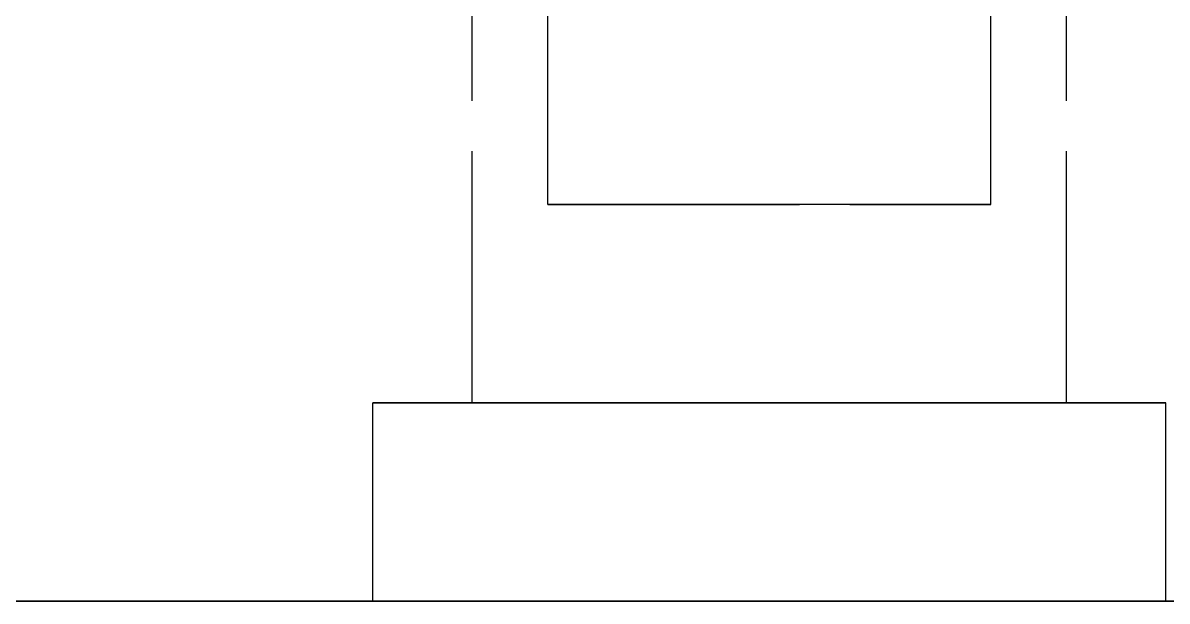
# Model space of a CAD drawing. Header units: millimetres. Extents: x -13 to 272, y -50 to 160.
# Drawn here: x 35.48 to 41.26, y 137.51 to 140.43 of the extents above; entities that cross this region are included whole.
import ezdxf

# ---------------------------------------------------------------- set-up
doc = ezdxf.new("R2010")
doc.units = ezdxf.units.MM
doc.linetypes.add('DASHED', pattern=[1.524, 1.27, -0.254])
doc.layers.add('HIDDEN', color=8, linetype='DASHED')

msp = doc.modelspace()

# ---------------------------------------------------------------- linework, layer by layer
at = {"layer": 'HIDDEN'}
for points in [[(37.75, 138.51), (37.75, 144.01)], [(38.13197, 139.511), (38.13197, 144.01)], [(40.36803, 139.511), (40.36803, 144.01)], [(40.75, 138.51), (40.75, 144.01)], [(40.36803, 139.511), (40.33254, 139.511), (40.29705, 139.511), (40.26155, 139.511), (40.22606, 139.511), (40.19057, 139.511), (40.15508, 139.511), (40.11958, 139.511), (40.08409, 139.511), (40.0486, 139.511), (40.0131, 139.511), (39.97761, 139.511), (39.94212, 139.511), (39.90662, 139.511), (39.87113, 139.511), (39.83564, 139.511), (39.80014, 139.511), (39.76465, 139.511), (39.72916, 139.511), (39.69366, 139.511), (39.65817, 139.511), (39.62268, 139.511), (39.58718, 139.511), (39.55169, 139.511), (39.5162, 139.511), (39.48071, 139.511), (39.44521, 139.511), (39.40972, 139.511), (39.37423, 139.511), (39.33873, 139.511), (39.30324, 139.511), (39.26775, 139.511), (39.23225, 139.511), (39.19676, 139.511), (39.16127, 139.511), (39.12577, 139.511), (39.09028, 139.511), (39.05479, 139.511), (39.01929, 139.511), (38.9838, 139.511), (38.94831, 139.511), (38.91282, 139.511), (38.87732, 139.511), (38.84183, 139.511), (38.80634, 139.511), (38.77084, 139.511), (38.73535, 139.511), (38.69986, 139.511), (38.66436, 139.511), (38.62887, 139.511), (38.59338, 139.511), (38.55788, 139.511), (38.52239, 139.511), (38.4869, 139.511), (38.4514, 139.511), (38.41591, 139.511), (38.38042, 139.511), (38.34492, 139.511), (38.30943, 139.511), (38.27394, 139.511), (38.23845, 139.511), (38.20295, 139.511), (38.16746, 139.511), (38.13197, 139.511)], [(38.13197, 139.511), (40.36803, 139.511)], [(41.25, 138.51), (41.18651, 138.51), (41.12302, 138.51), (41.05952, 138.51), (40.99603, 138.51), (40.93254, 138.51), (40.86905, 138.51), (40.80556, 138.51), (40.74206, 138.51), (40.67857, 138.51), (40.61508, 138.51), (40.55159, 138.51), (40.4881, 138.51), (40.4246, 138.51), (40.36111, 138.51), (40.29762, 138.51), (40.23413, 138.51), (40.17063, 138.51), (40.10714, 138.51), (40.04365, 138.51), (39.98016, 138.51), (39.91667, 138.51), (39.85317, 138.51), (39.78968, 138.51), (39.72619, 138.51), (39.6627, 138.51), (39.59921, 138.51), (39.53571, 138.51), (39.47222, 138.51), (39.40873, 138.51), (39.34524, 138.51), (39.28175, 138.51), (39.21825, 138.51), (39.15476, 138.51), (39.09127, 138.51), (39.02778, 138.51), (38.96429, 138.51), (38.90079, 138.51), (38.8373, 138.51), (38.77381, 138.51), (38.71032, 138.51), (38.64683, 138.51), (38.58333, 138.51), (38.51984, 138.51), (38.45635, 138.51), (38.39286, 138.51), (38.32937, 138.51), (38.26587, 138.51), (38.20238, 138.51), (38.13889, 138.51), (38.0754, 138.51), (38.0119, 138.51), (37.94841, 138.51), (37.88492, 138.51), (37.82143, 138.51), (37.75794, 138.51), (37.69444, 138.51), (37.63095, 138.51), (37.56746, 138.51), (37.50397, 138.51), (37.44048, 138.51), (37.37698, 138.51), (37.31349, 138.51), (37.25, 138.51)], [(37.25, 138.51), (37.31349, 138.51), (37.37698, 138.51), (37.44048, 138.51), (37.50397, 138.51), (37.56746, 138.51), (37.63095, 138.51), (37.69444, 138.51), (37.75794, 138.51), (37.82143, 138.51), (37.88492, 138.51), (37.94841, 138.51), (38.0119, 138.51), (38.0754, 138.51), (38.13889, 138.51), (38.20238, 138.51), (38.26587, 138.51), (38.32937, 138.51), (38.39286, 138.51), (38.45635, 138.51), (38.51984, 138.51), (38.58333, 138.51), (38.64683, 138.51), (38.71032, 138.51), (38.77381, 138.51), (38.8373, 138.51), (38.90079, 138.51), (38.96429, 138.51), (39.02778, 138.51), (39.09127, 138.51), (39.15476, 138.51), (39.21825, 138.51), (39.28175, 138.51), (39.34524, 138.51), (39.40873, 138.51), (39.47222, 138.51), (39.53571, 138.51), (39.59921, 138.51), (39.6627, 138.51), (39.72619, 138.51), (39.78968, 138.51), (39.85317, 138.51), (39.91667, 138.51), (39.98016, 138.51), (40.04365, 138.51), (40.10714, 138.51), (40.17063, 138.51), (40.23413, 138.51), (40.29762, 138.51), (40.36111, 138.51), (40.4246, 138.51), (40.4881, 138.51), (40.55159, 138.51), (40.61508, 138.51), (40.67857, 138.51), (40.74206, 138.51), (40.80556, 138.51), (40.86905, 138.51), (40.93254, 138.51), (40.99603, 138.51), (41.05952, 138.51), (41.12302, 138.51), (41.18651, 138.51), (41.25, 138.51)], [(37.25, 137.51), (37.25, 138.51)], [(40.75, 138.51), (40.70238, 138.51), (40.65476, 138.51), (40.60714, 138.51), (40.55952, 138.51), (40.5119, 138.51), (40.46429, 138.51), (40.41667, 138.51), (40.36905, 138.51), (40.32143, 138.51), (40.27381, 138.51), (40.22619, 138.51), (40.17857, 138.51), (40.13095, 138.51), (40.08333, 138.51), (40.03571, 138.51), (39.9881, 138.51), (39.94048, 138.51), (39.89286, 138.51), (39.84524, 138.51), (39.79762, 138.51), (39.75, 138.51), (39.70238, 138.51), (39.65476, 138.51), (39.60714, 138.51), (39.55952, 138.51), (39.5119, 138.51), (39.46429, 138.51), (39.41667, 138.51), (39.36905, 138.51), (39.32143, 138.51), (39.27381, 138.51), (39.22619, 138.51), (39.17857, 138.51), (39.13095, 138.51), (39.08333, 138.51), (39.03571, 138.51), (38.9881, 138.51), (38.94048, 138.51), (38.89286, 138.51), (38.84524, 138.51), (38.79762, 138.51), (38.75, 138.51), (38.70238, 138.51), (38.65476, 138.51), (38.60714, 138.51), (38.55952, 138.51), (38.5119, 138.51), (38.46429, 138.51), (38.41667, 138.51), (38.36905, 138.51), (38.32143, 138.51), (38.27381, 138.51), (38.22619, 138.51), (38.17857, 138.51), (38.13095, 138.51), (38.08333, 138.51), (38.03571, 138.51), (37.9881, 138.51), (37.94048, 138.51), (37.89286, 138.51), (37.84524, 138.51), (37.79762, 138.51), (37.75, 138.51)], [(37.75, 138.51), (37.79762, 138.51), (37.84524, 138.51), (37.89286, 138.51), (37.94048, 138.51), (37.9881, 138.51), (38.03571, 138.51), (38.08333, 138.51), (38.13095, 138.51), (38.17857, 138.51), (38.22619, 138.51), (38.27381, 138.51), (38.32143, 138.51), (38.36905, 138.51), (38.41667, 138.51), (38.46429, 138.51), (38.5119, 138.51), (38.55952, 138.51), (38.60714, 138.51), (38.65476, 138.51), (38.70238, 138.51), (38.75, 138.51), (38.79762, 138.51), (38.84524, 138.51), (38.89286, 138.51), (38.94048, 138.51), (38.9881, 138.51), (39.03571, 138.51), (39.08333, 138.51), (39.13095, 138.51), (39.17857, 138.51), (39.22619, 138.51), (39.27381, 138.51), (39.32143, 138.51), (39.36905, 138.51), (39.41667, 138.51), (39.46429, 138.51), (39.5119, 138.51), (39.55952, 138.51), (39.60714, 138.51), (39.65476, 138.51), (39.70238, 138.51), (39.75, 138.51), (39.79762, 138.51), (39.84524, 138.51), (39.89286, 138.51), (39.94048, 138.51), (39.9881, 138.51), (40.03571, 138.51), (40.08333, 138.51), (40.13095, 138.51), (40.17857, 138.51), (40.22619, 138.51), (40.27381, 138.51), (40.32143, 138.51), (40.36905, 138.51), (40.41667, 138.51), (40.46429, 138.51), (40.5119, 138.51), (40.55952, 138.51), (40.60714, 138.51), (40.65476, 138.51), (40.70238, 138.51), (40.75, 138.51)], [(41.25, 137.51), (41.25, 138.51)], [(41.44048, 137.51), (41.25, 137.51), (41.05952, 137.51), (40.86905, 137.51), (40.67857, 137.51), (40.4881, 137.51), (40.29762, 137.51), (40.10714, 137.51), (39.91667, 137.51), (39.72619, 137.51), (39.53571, 137.51), (39.34524, 137.51), (39.15476, 137.51), (38.96429, 137.51), (38.77381, 137.51), (38.58333, 137.51), (38.39286, 137.51), (38.20238, 137.51), (38.0119, 137.51), (37.82143, 137.51), (37.63095, 137.51), (37.44048, 137.51), (37.25, 137.51), (37.05952, 137.51), (36.86905, 137.51), (36.67857, 137.51), (36.4881, 137.51), (36.29762, 137.51), (36.10714, 137.51), (35.91667, 137.51), (35.72619, 137.51), (35.53571, 137.51), (35.34524, 137.51)], [(35.34524, 137.51), (35.53571, 137.51), (35.72619, 137.51), (35.91667, 137.51), (36.10714, 137.51), (36.29762, 137.51), (36.4881, 137.51), (36.67857, 137.51), (36.86905, 137.51), (37.05952, 137.51), (37.25, 137.51), (37.44048, 137.51), (37.63095, 137.51), (37.82143, 137.51), (38.0119, 137.51), (38.20238, 137.51), (38.39286, 137.51), (38.58333, 137.51), (38.77381, 137.51), (38.96429, 137.51), (39.15476, 137.51), (39.34524, 137.51), (39.53571, 137.51), (39.72619, 137.51), (39.91667, 137.51), (40.10714, 137.51), (40.29762, 137.51), (40.4881, 137.51), (40.67857, 137.51), (40.86905, 137.51), (41.05952, 137.51), (41.25, 137.51), (41.44048, 137.51)], [(41.25, 137.51), (41.18651, 137.51), (41.12302, 137.51), (41.05952, 137.51), (40.99603, 137.51), (40.93254, 137.51), (40.86905, 137.51), (40.80556, 137.51), (40.74206, 137.51), (40.67857, 137.51), (40.61508, 137.51), (40.55159, 137.51), (40.4881, 137.51), (40.4246, 137.51), (40.36111, 137.51), (40.29762, 137.51), (40.23413, 137.51), (40.17063, 137.51), (40.10714, 137.51), (40.04365, 137.51), (39.98016, 137.51), (39.91667, 137.51), (39.85317, 137.51), (39.78968, 137.51), (39.72619, 137.51), (39.6627, 137.51), (39.59921, 137.51), (39.53571, 137.51), (39.47222, 137.51), (39.40873, 137.51), (39.34524, 137.51), (39.28175, 137.51), (39.21825, 137.51), (39.15476, 137.51), (39.09127, 137.51), (39.02778, 137.51), (38.96429, 137.51), (38.90079, 137.51), (38.8373, 137.51), (38.77381, 137.51), (38.71032, 137.51), (38.64683, 137.51), (38.58333, 137.51), (38.51984, 137.51), (38.45635, 137.51), (38.39286, 137.51), (38.32937, 137.51), (38.26587, 137.51), (38.20238, 137.51), (38.13889, 137.51), (38.0754, 137.51), (38.0119, 137.51), (37.94841, 137.51), (37.88492, 137.51), (37.82143, 137.51), (37.75794, 137.51), (37.69444, 137.51), (37.63095, 137.51), (37.56746, 137.51), (37.50397, 137.51), (37.44048, 137.51), (37.37698, 137.51), (37.31349, 137.51), (37.25, 137.51)], [(37.25, 137.51), (37.31349, 137.51), (37.37698, 137.51), (37.44048, 137.51), (37.50397, 137.51), (37.56746, 137.51), (37.63095, 137.51), (37.69444, 137.51), (37.75794, 137.51), (37.82143, 137.51), (37.88492, 137.51), (37.94841, 137.51), (38.0119, 137.51), (38.0754, 137.51), (38.13889, 137.51), (38.20238, 137.51), (38.26587, 137.51), (38.32937, 137.51), (38.39286, 137.51), (38.45635, 137.51), (38.51984, 137.51), (38.58333, 137.51), (38.64683, 137.51), (38.71032, 137.51), (38.77381, 137.51), (38.8373, 137.51), (38.90079, 137.51), (38.96429, 137.51), (39.02778, 137.51), (39.09127, 137.51), (39.15476, 137.51), (39.21825, 137.51), (39.28175, 137.51), (39.34524, 137.51), (39.40873, 137.51), (39.47222, 137.51), (39.53571, 137.51), (39.59921, 137.51), (39.6627, 137.51), (39.72619, 137.51), (39.78968, 137.51), (39.85317, 137.51), (39.91667, 137.51), (39.98016, 137.51), (40.04365, 137.51), (40.10714, 137.51), (40.17063, 137.51), (40.23413, 137.51), (40.29762, 137.51), (40.36111, 137.51), (40.4246, 137.51), (40.4881, 137.51), (40.55159, 137.51), (40.61508, 137.51), (40.67857, 137.51), (40.74206, 137.51), (40.80556, 137.51), (40.86905, 137.51), (40.93254, 137.51), (40.99603, 137.51), (41.05952, 137.51), (41.12302, 137.51), (41.18651, 137.51), (41.25, 137.51)]]:
    msp.add_lwpolyline(points, dxfattribs=at)

doc.saveas('drawing.dxf')
